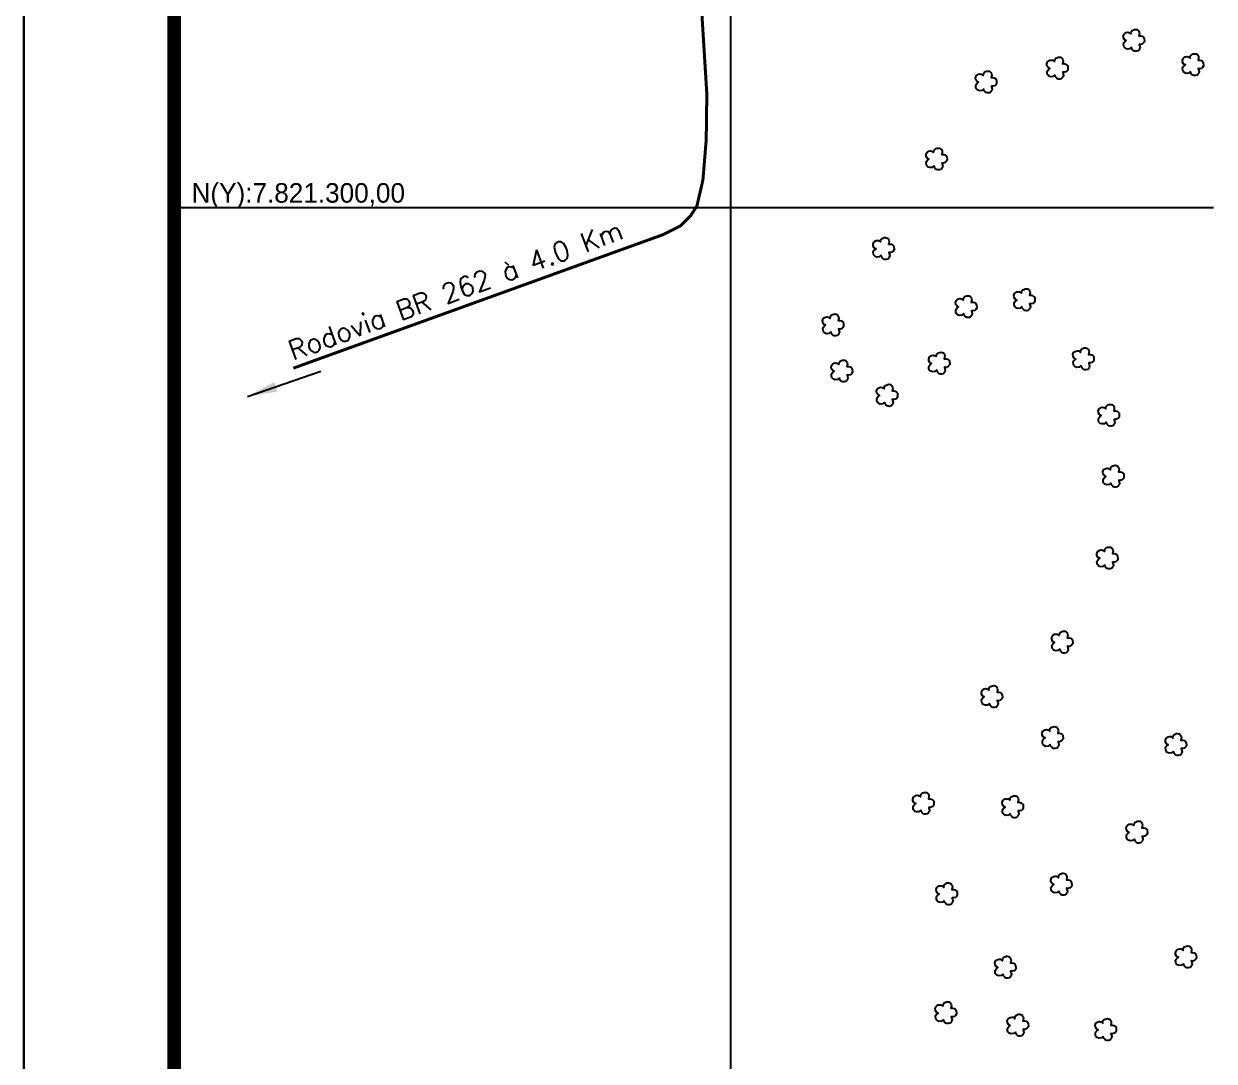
# Model space of a CAD drawing. Extents: x 736895 to 740045, y 7819423 to 7823878.
# Drawn here: x 736895 to 738083, y 7820448 to 7821483 of the extents above; entities that cross this region are included whole.
import ezdxf
from ezdxf.enums import TextEntityAlignment as Align

# ---------------------------------------------------------------- set-up
doc = ezdxf.new("R2010")
doc.units = 0
doc.linetypes.add('CONTINUO', pattern=[0])
doc.linetypes.add('LIN0', pattern=[0])
for name, color, linetype in [('_SIMBOLO ARVORE', 118, 'Continuous'), ('ESTRADA', 1, 'Continuous'), ('MALHA', 8, 'Continuous'), ('MARGEM', 5, 'Continuous')]:
    doc.layers.add(name, color=color, linetype=linetype)
doc.layers.add('TEXTO_DIVERSOS', color=7, linetype='Continuous', lineweight=5)
doc.styles.add('Simplex', font='simplex.shx')
doc.dimstyles.new('ISO-25', dxfattribs={"dimtxt": 2.5, "dimasz": 2.5, "dimexe": 1.25, "dimexo": 0.625, "dimtad": 1, "dimtxsty": 'Standard', "dimcen": 2.5, "dimadec": 0, "dimazin": 0, "dimtfac": 1, "dimtmove": 0, "dimatfit": 3, "dimfxl": 1, "dimarcsym": 0})

msp = doc.modelspace()

# ---------------------------------------------------------------- linework, layer by layer
at = {"layer": '_SIMBOLO ARVORE', "linetype": 'CONTINUO'}
for points in [[(738000.3, 7821460.1, 0), (737998.4, 7821458.5, 0), (737996, 7821458.3, 0), (737994.3, 7821458.9, 0), (737993.1, 7821460.1, 0), (737992.6, 7821461.5, 0), (737992.4, 7821463.5, 0), (737993.1, 7821464.8, 0), (737993.8, 7821465.7, 0), (737995.2, 7821466.7, 0), (737994.3, 7821467, 0), (737993.4, 7821467.7, 0), (737992.4, 7821469.3, 0), (737992.2, 7821471.2, 0), (737992.9, 7821473.2, 0), (737993.7, 7821473.9, 0), (737995.1, 7821474.8, 0), (737996.6, 7821475, 0), (737997.8, 7821474.8, 0), (737998.7, 7821474.4, 0), (737999.8, 7821473.5, 0), (738000.1, 7821475.2, 0), (738000.3, 7821475.9, 0), (738001.1, 7821476.9, 0), (738002.3, 7821477.3, 0), (738003.4, 7821477.8, 0), (738004.6, 7821477.9, 0), (738005.8, 7821477.7, 0), (738006.8, 7821477.2, 0), (738007.5, 7821476.5, 0), (738008.1, 7821475.2, 0), (738008.4, 7821473.9, 0), (738007.8, 7821471.4, 0), (738009.5, 7821471.4, 0), (738010.9, 7821471.1, 0), (738012.3, 7821470, 0), (738013, 7821469.2, 0), (738013.2, 7821465.8, 0), (738012.4, 7821464.3, 0), (738011.3, 7821463.3, 0), (738009.6, 7821462.8, 0), (738008, 7821462.9, 0), (738008.9, 7821459.8, 0), (738008.5, 7821458.4, 0), (738007.6, 7821457.2, 0), (738006.6, 7821456.4, 0), (738005.1, 7821456, 0), (738003.7, 7821456.1, 0), (738002.7, 7821456.4, 0), (738001.4, 7821457.6, 0), (738000.6, 7821458.7, 0), (738000.4, 7821460.3, 0)], [(737923.9, 7821432.4, 0), (737922.1, 7821430.8, 0), (737919.6, 7821430.5, 0), (737917.9, 7821431.2, 0), (737916.7, 7821432.4, 0), (737916.2, 7821433.7, 0), (737916.1, 7821435.8, 0), (737916.7, 7821437, 0), (737917.4, 7821438, 0), (737918.8, 7821438.9, 0), (737917.9, 7821439.2, 0), (737917.1, 7821439.9, 0), (737916, 7821441.5, 0), (737915.9, 7821443.5, 0), (737916.6, 7821445.5, 0), (737917.4, 7821446.2, 0), (737918.8, 7821447, 0), (737920.3, 7821447.2, 0), (737921.4, 7821447.1, 0), (737922.4, 7821446.6, 0), (737923.4, 7821445.7, 0), (737923.7, 7821447.5, 0), (737924, 7821448.2, 0), (737924.8, 7821449.1, 0), (737925.9, 7821449.6, 0), (737927, 7821450.1, 0), (737928.3, 7821450.2, 0), (737929.5, 7821450, 0), (737930.4, 7821449.5, 0), (737931.1, 7821448.7, 0), (737931.8, 7821447.5, 0), (737932, 7821446.1, 0), (737931.4, 7821443.6, 0), (737933.2, 7821443.7, 0), (737934.6, 7821443.3, 0), (737935.9, 7821442.3, 0), (737936.7, 7821441.4, 0), (737936.9, 7821438, 0), (737936, 7821436.5, 0), (737934.9, 7821435.5, 0), (737933.2, 7821435.1, 0), (737931.7, 7821435.2, 0), (737932.5, 7821432, 0), (737932.1, 7821430.7, 0), (737931.2, 7821429.4, 0), (737930.2, 7821428.6, 0), (737928.8, 7821428.3, 0), (737927.4, 7821428.3, 0), (737926.3, 7821428.6, 0), (737925.1, 7821429.8, 0), (737924.3, 7821430.9, 0), (737924, 7821432.5, 0)], [(738059.3, 7821435.9, 0), (738057.4, 7821434.3, 0), (738055, 7821434, 0), (738053.3, 7821434.7, 0), (738052.1, 7821435.8, 0), (738051.6, 7821437.2, 0), (738051.4, 7821439.2, 0), (738052.1, 7821440.5, 0), (738052.8, 7821441.5, 0), (738054.2, 7821442.4, 0), (738053.3, 7821442.7, 0), (738052.4, 7821443.4, 0), (738051.4, 7821445, 0), (738051.2, 7821446.9, 0), (738052, 7821448.9, 0), (738052.7, 7821449.6, 0), (738054.1, 7821450.5, 0), (738055.6, 7821450.7, 0), (738056.8, 7821450.5, 0), (738057.7, 7821450.1, 0), (738058.8, 7821449.2, 0), (738059.1, 7821450.9, 0), (738059.3, 7821451.6, 0), (738060.1, 7821452.6, 0), (738061.3, 7821453, 0), (738062.4, 7821453.5, 0), (738063.6, 7821453.6, 0), (738064.8, 7821453.5, 0), (738065.8, 7821453, 0), (738066.5, 7821452.2, 0), (738067.1, 7821450.9, 0), (738067.4, 7821449.6, 0), (738066.8, 7821447.1, 0), (738068.5, 7821447.1, 0), (738069.9, 7821446.8, 0), (738071.3, 7821445.7, 0), (738072, 7821444.9, 0), (738072.2, 7821441.5, 0), (738071.4, 7821440, 0), (738070.3, 7821439, 0), (738068.6, 7821438.5, 0), (738067, 7821438.7, 0), (738067.9, 7821435.5, 0), (738067.5, 7821434.2, 0), (738066.6, 7821432.9, 0), (738065.6, 7821432.1, 0), (738064.1, 7821431.7, 0), (738062.7, 7821431.8, 0), (738061.7, 7821432.1, 0), (738060.4, 7821433.3, 0), (738059.6, 7821434.4, 0), (738059.4, 7821436, 0)], [(737852.8, 7821418.5, 0), (737850.9, 7821416.9, 0), (737848.5, 7821416.6, 0), (737846.8, 7821417.3, 0), (737845.6, 7821418.5, 0), (737845.1, 7821419.9, 0), (737844.9, 7821421.9, 0), (737845.6, 7821423.2, 0), (737846.3, 7821424.1, 0), (737847.7, 7821425.1, 0), (737846.8, 7821425.3, 0), (737845.9, 7821426.1, 0), (737844.9, 7821427.7, 0), (737844.7, 7821429.6, 0), (737845.4, 7821431.6, 0), (737846.2, 7821432.3, 0), (737847.6, 7821433.2, 0), (737849.1, 7821433.4, 0), (737850.3, 7821433.2, 0), (737851.2, 7821432.8, 0), (737852.3, 7821431.8, 0), (737852.6, 7821433.6, 0), (737852.8, 7821434.3, 0), (737853.6, 7821435.3, 0), (737854.7, 7821435.7, 0), (737855.9, 7821436.2, 0), (737857.1, 7821436.3, 0), (737858.3, 7821436.1, 0), (737859.3, 7821435.6, 0), (737860, 7821434.8, 0), (737860.6, 7821433.6, 0), (737860.9, 7821432.2, 0), (737860.3, 7821429.8, 0), (737862, 7821429.8, 0), (737863.4, 7821429.5, 0), (737864.8, 7821428.4, 0), (737865.5, 7821427.5, 0), (737865.7, 7821424.2, 0), (737864.9, 7821422.7, 0), (737863.8, 7821421.6, 0), (737862.1, 7821421.2, 0), (737860.5, 7821421.3, 0), (737861.3, 7821418.2, 0), (737861, 7821416.8, 0), (737860.1, 7821415.5, 0), (737859.1, 7821414.7, 0), (737857.6, 7821414.4, 0), (737856.2, 7821414.5, 0), (737855.2, 7821414.8, 0), (737853.9, 7821416, 0), (737853.1, 7821417, 0), (737852.9, 7821418.7, 0)], [(737803.4, 7821341.7, 0), (737801.5, 7821340.2, 0), (737799.1, 7821339.9, 0), (737797.3, 7821340.5, 0), (737796.1, 7821341.7, 0), (737795.6, 7821343.1, 0), (737795.5, 7821345.1, 0), (737796.1, 7821346.4, 0), (737796.8, 7821347.3, 0), (737798.2, 7821348.3, 0), (737797.3, 7821348.6, 0), (737796.5, 7821349.3, 0), (737795.5, 7821350.9, 0), (737795.3, 7821352.8, 0), (737796, 7821354.8, 0), (737796.8, 7821355.5, 0), (737798.2, 7821356.4, 0), (737799.7, 7821356.6, 0), (737800.9, 7821356.4, 0), (737801.8, 7821356, 0), (737802.8, 7821355.1, 0), (737803.1, 7821356.8, 0), (737803.4, 7821357.5, 0), (737804.2, 7821358.5, 0), (737805.3, 7821358.9, 0), (737806.4, 7821359.4, 0), (737807.7, 7821359.5, 0), (737808.9, 7821359.4, 0), (737809.8, 7821358.8, 0), (737810.6, 7821358.1, 0), (737811.2, 7821356.8, 0), (737811.4, 7821355.5, 0), (737810.9, 7821353, 0), (737812.6, 7821353, 0), (737814, 7821352.7, 0), (737815.3, 7821351.6, 0), (737816.1, 7821350.8, 0), (737816.3, 7821347.4, 0), (737815.5, 7821345.9, 0), (737814.4, 7821344.9, 0), (737812.6, 7821344.4, 0), (737811.1, 7821344.5, 0), (737811.9, 7821341.4, 0), (737811.5, 7821340, 0), (737810.6, 7821338.8, 0), (737809.6, 7821338, 0), (737808.2, 7821337.6, 0), (737806.8, 7821337.7, 0), (737805.7, 7821338, 0), (737804.5, 7821339.2, 0), (737803.7, 7821340.3, 0), (737803.4, 7821341.9, 0)], [(737750.4, 7821252.4, 0), (737748.5, 7821250.8, 0), (737746.1, 7821250.6, 0), (737744.4, 7821251.2, 0), (737743.2, 7821252.4, 0), (737742.7, 7821253.8, 0), (737742.6, 7821255.8, 0), (737743.2, 7821257.1, 0), (737743.9, 7821258, 0), (737745.3, 7821259, 0), (737744.4, 7821259.2, 0), (737743.5, 7821260, 0), (737742.5, 7821261.6, 0), (737742.3, 7821263.5, 0), (737743.1, 7821265.5, 0), (737743.9, 7821266.2, 0), (737745.3, 7821267.1, 0), (737746.7, 7821267.3, 0), (737747.9, 7821267.1, 0), (737748.9, 7821266.7, 0), (737749.9, 7821265.8, 0), (737750.2, 7821267.5, 0), (737750.5, 7821268.2, 0), (737751.2, 7821269.2, 0), (737752.4, 7821269.6, 0), (737753.5, 7821270.1, 0), (737754.8, 7821270.2, 0), (737755.9, 7821270, 0), (737756.9, 7821269.5, 0), (737757.6, 7821268.8, 0), (737758.2, 7821267.5, 0), (737758.5, 7821266.1, 0), (737757.9, 7821263.7, 0), (737759.6, 7821263.7, 0), (737761.1, 7821263.4, 0), (737762.4, 7821262.3, 0), (737763.2, 7821261.5, 0), (737763.4, 7821258.1, 0), (737762.5, 7821256.6, 0), (737761.4, 7821255.6, 0), (737759.7, 7821255.1, 0), (737758.2, 7821255.2, 0), (737759, 7821252.1, 0), (737758.6, 7821250.7, 0), (737757.7, 7821249.4, 0), (737756.7, 7821248.6, 0), (737755.3, 7821248.3, 0), (737753.8, 7821248.4, 0), (737752.8, 7821248.7, 0), (737751.6, 7821249.9, 0), (737750.7, 7821250.9, 0), (737750.5, 7821252.6, 0)], [(737891, 7821201.3, 0), (737889.1, 7821199.7, 0), (737886.7, 7821199.4, 0), (737885, 7821200.1, 0), (737883.8, 7821201.3, 0), (737883.3, 7821202.6, 0), (737883.1, 7821204.6, 0), (737883.8, 7821205.9, 0), (737884.5, 7821206.9, 0), (737885.9, 7821207.8, 0), (737885, 7821208.1, 0), (737884.1, 7821208.8, 0), (737883.1, 7821210.4, 0), (737882.9, 7821212.3, 0), (737883.6, 7821214.3, 0), (737884.4, 7821215, 0), (737885.8, 7821215.9, 0), (737887.3, 7821216.1, 0), (737888.5, 7821215.9, 0), (737889.4, 7821215.5, 0), (737890.5, 7821214.6, 0), (737890.8, 7821216.3, 0), (737891, 7821217, 0), (737891.8, 7821218, 0), (737892.9, 7821218.4, 0), (737894.1, 7821218.9, 0), (737895.3, 7821219, 0), (737896.5, 7821218.9, 0), (737897.5, 7821218.4, 0), (737898.2, 7821217.6, 0), (737898.8, 7821216.4, 0), (737899.1, 7821215, 0), (737898.5, 7821212.5, 0), (737900.2, 7821212.5, 0), (737901.6, 7821212.2, 0), (737903, 7821211.1, 0), (737903.7, 7821210.3, 0), (737903.9, 7821206.9, 0), (737903.1, 7821205.4, 0), (737902, 7821204.4, 0), (737900.3, 7821203.9, 0), (737898.7, 7821204.1, 0), (737899.5, 7821200.9, 0), (737899.2, 7821199.6, 0), (737898.3, 7821198.3, 0), (737897.3, 7821197.5, 0), (737895.8, 7821197.1, 0), (737894.4, 7821197.2, 0), (737893.4, 7821197.5, 0), (737892.1, 7821198.7, 0), (737891.3, 7821199.8, 0), (737891.1, 7821201.4, 0)], [(737832.9, 7821194.3, 0), (737831, 7821192.7, 0), (737828.6, 7821192.5, 0), (737826.8, 7821193.1, 0), (737825.6, 7821194.3, 0), (737825.1, 7821195.7, 0), (737825, 7821197.7, 0), (737825.7, 7821199, 0), (737826.3, 7821199.9, 0), (737827.7, 7821200.9, 0), (737826.8, 7821201.1, 0), (737826, 7821201.9, 0), (737825, 7821203.5, 0), (737824.8, 7821205.4, 0), (737825.5, 7821207.4, 0), (737826.3, 7821208.1, 0), (737827.7, 7821209, 0), (737829.2, 7821209.2, 0), (737830.4, 7821209, 0), (737831.3, 7821208.6, 0), (737832.3, 7821207.7, 0), (737832.6, 7821209.4, 0), (737832.9, 7821210.1, 0), (737833.7, 7821211.1, 0), (737834.8, 7821211.5, 0), (737835.9, 7821212, 0), (737837.2, 7821212.1, 0), (737838.4, 7821211.9, 0), (737839.3, 7821211.4, 0), (737840.1, 7821210.7, 0), (737840.7, 7821209.4, 0), (737840.9, 7821208, 0), (737840.4, 7821205.6, 0), (737842.1, 7821205.6, 0), (737843.5, 7821205.3, 0), (737844.8, 7821204.2, 0), (737845.6, 7821203.4, 0), (737845.8, 7821200, 0), (737845, 7821198.5, 0), (737843.9, 7821197.5, 0), (737842.1, 7821197, 0), (737840.6, 7821197.1, 0), (737841.4, 7821194, 0), (737841, 7821192.6, 0), (737840.1, 7821191.3, 0), (737839.1, 7821190.5, 0), (737837.7, 7821190.2, 0), (737836.3, 7821190.3, 0), (737835.2, 7821190.6, 0), (737834, 7821191.8, 0), (737833.2, 7821192.8, 0), (737832.9, 7821194.5, 0)], [(737700.1, 7821176.1, 0), (737698.2, 7821174.5, 0), (737695.8, 7821174.2, 0), (737694.1, 7821174.9, 0), (737692.9, 7821176.1, 0), (737692.4, 7821177.5, 0), (737692.2, 7821179.5, 0), (737692.9, 7821180.8, 0), (737693.6, 7821181.7, 0), (737695, 7821182.7, 0), (737694.1, 7821182.9, 0), (737693.2, 7821183.7, 0), (737692.2, 7821185.3, 0), (737692, 7821187.2, 0), (737692.7, 7821189.2, 0), (737693.5, 7821189.9, 0), (737694.9, 7821190.8, 0), (737696.4, 7821191, 0), (737697.6, 7821190.8, 0), (737698.5, 7821190.4, 0), (737699.6, 7821189.4, 0), (737699.9, 7821191.2, 0), (737700.1, 7821191.9, 0), (737700.9, 7821192.9, 0), (737702.1, 7821193.3, 0), (737703.2, 7821193.8, 0), (737704.4, 7821193.9, 0), (737705.6, 7821193.7, 0), (737706.6, 7821193.2, 0), (737707.3, 7821192.4, 0), (737707.9, 7821191.2, 0), (737708.2, 7821189.8, 0), (737707.6, 7821187.4, 0), (737709.3, 7821187.4, 0), (737710.7, 7821187.1, 0), (737712.1, 7821186, 0), (737712.8, 7821185.1, 0), (737713, 7821181.8, 0), (737712.2, 7821180.3, 0), (737711.1, 7821179.2, 0), (737709.4, 7821178.8, 0), (737707.8, 7821178.9, 0), (737708.7, 7821175.8, 0), (737708.3, 7821174.4, 0), (737707.4, 7821173.1, 0), (737706.4, 7821172.3, 0), (737704.9, 7821172, 0), (737703.5, 7821172.1, 0), (737702.5, 7821172.4, 0), (737701.2, 7821173.6, 0), (737700.4, 7821174.6, 0), (737700.2, 7821176.3, 0)], [(737950, 7821142.3, 0), (737948.1, 7821140.7, 0), (737945.7, 7821140.4, 0), (737944, 7821141.1, 0), (737942.8, 7821142.3, 0), (737942.3, 7821143.7, 0), (737942.1, 7821145.7, 0), (737942.8, 7821147, 0), (737943.5, 7821147.9, 0), (737944.9, 7821148.8, 0), (737944, 7821149.1, 0), (737943.1, 7821149.8, 0), (737942.1, 7821151.4, 0), (737941.9, 7821153.4, 0), (737942.6, 7821155.4, 0), (737943.4, 7821156.1, 0), (737944.8, 7821156.9, 0), (737946.3, 7821157.1, 0), (737947.5, 7821157, 0), (737948.4, 7821156.5, 0), (737949.5, 7821155.6, 0), (737949.8, 7821157.4, 0), (737950, 7821158.1, 0), (737950.8, 7821159, 0), (737952, 7821159.5, 0), (737953.1, 7821160, 0), (737954.3, 7821160.1, 0), (737955.5, 7821159.9, 0), (737956.5, 7821159.4, 0), (737957.2, 7821158.6, 0), (737957.8, 7821157.4, 0), (737958.1, 7821156, 0), (737957.5, 7821153.6, 0), (737959.2, 7821153.6, 0), (737960.6, 7821153.2, 0), (737962, 7821152.2, 0), (737962.7, 7821151.3, 0), (737962.9, 7821147.9, 0), (737962.1, 7821146.4, 0), (737961, 7821145.4, 0), (737959.3, 7821145, 0), (737957.7, 7821145.1, 0), (737958.6, 7821141.9, 0), (737958.2, 7821140.6, 0), (737957.3, 7821139.3, 0), (737956.3, 7821138.5, 0), (737954.8, 7821138.2, 0), (737953.4, 7821138.2, 0), (737952.4, 7821138.5, 0), (737951.1, 7821139.7, 0), (737950.3, 7821140.8, 0), (737950.1, 7821142.5, 0)], [(737708.8, 7821130.1, 0), (737706.9, 7821128.6, 0), (737704.5, 7821128.3, 0), (737702.8, 7821128.9, 0), (737701.6, 7821130.1, 0), (737701, 7821131.5, 0), (737700.9, 7821133.5, 0), (737701.6, 7821134.8, 0), (737702.3, 7821135.8, 0), (737703.6, 7821136.7, 0), (737702.8, 7821137, 0), (737701.9, 7821137.7, 0), (737700.9, 7821139.3, 0), (737700.7, 7821141.2, 0), (737701.4, 7821143.2, 0), (737702.2, 7821143.9, 0), (737703.6, 7821144.8, 0), (737705.1, 7821145, 0), (737706.3, 7821144.8, 0), (737707.2, 7821144.4, 0), (737708.3, 7821143.5, 0), (737708.6, 7821145.2, 0), (737708.8, 7821145.9, 0), (737709.6, 7821146.9, 0), (737710.7, 7821147.3, 0), (737711.8, 7821147.8, 0), (737713.1, 7821147.9, 0), (737714.3, 7821147.8, 0), (737715.3, 7821147.3, 0), (737716, 7821146.5, 0), (737716.6, 7821145.2, 0), (737716.8, 7821143.9, 0), (737716.3, 7821141.4, 0), (737718, 7821141.4, 0), (737719.4, 7821141.1, 0), (737720.8, 7821140, 0), (737721.5, 7821139.2, 0), (737721.7, 7821135.8, 0), (737720.9, 7821134.3, 0), (737719.8, 7821133.3, 0), (737718, 7821132.8, 0), (737716.5, 7821133, 0), (737717.3, 7821129.8, 0), (737717, 7821128.5, 0), (737716, 7821127.2, 0), (737715, 7821126.4, 0), (737713.6, 7821126, 0), (737712.2, 7821126.1, 0), (737711.1, 7821126.4, 0), (737709.9, 7821127.6, 0), (737709.1, 7821128.7, 0), (737708.8, 7821130.3, 0)], [(737806, 7821138, 0), (737804.1, 7821136.4, 0), (737801.7, 7821136.1, 0), (737800, 7821136.8, 0), (737798.7, 7821137.9, 0), (737798.2, 7821139.3, 0), (737798.1, 7821141.3, 0), (737798.8, 7821142.6, 0), (737799.4, 7821143.6, 0), (737800.8, 7821144.5, 0), (737799.9, 7821144.8, 0), (737799.1, 7821145.5, 0), (737798.1, 7821147.1, 0), (737797.9, 7821149, 0), (737798.6, 7821151, 0), (737799.4, 7821151.7, 0), (737800.8, 7821152.6, 0), (737802.3, 7821152.8, 0), (737803.5, 7821152.6, 0), (737804.4, 7821152.2, 0), (737805.4, 7821151.3, 0), (737805.7, 7821153, 0), (737806, 7821153.7, 0), (737806.8, 7821154.7, 0), (737807.9, 7821155.1, 0), (737809, 7821155.6, 0), (737810.3, 7821155.7, 0), (737811.5, 7821155.6, 0), (737812.4, 7821155.1, 0), (737813.2, 7821154.3, 0), (737813.8, 7821153, 0), (737814, 7821151.7, 0), (737813.5, 7821149.2, 0), (737815.2, 7821149.2, 0), (737816.6, 7821148.9, 0), (737817.9, 7821147.8, 0), (737818.7, 7821147, 0), (737818.9, 7821143.6, 0), (737818.1, 7821142.1, 0), (737817, 7821141.1, 0), (737815.2, 7821140.6, 0), (737813.7, 7821140.8, 0), (737814.5, 7821137.6, 0), (737814.1, 7821136.3, 0), (737813.2, 7821135, 0), (737812.2, 7821134.2, 0), (737810.8, 7821133.8, 0), (737809.4, 7821133.9, 0), (737808.3, 7821134.2, 0), (737807.1, 7821135.4, 0), (737806.3, 7821136.5, 0), (737806, 7821138.1, 0)], [(737753.9, 7821105.9, 0), (737752, 7821104.3, 0), (737749.6, 7821104, 0), (737747.9, 7821104.7, 0), (737746.7, 7821105.9, 0), (737746.2, 7821107.2, 0), (737746, 7821109.3, 0), (737746.7, 7821110.5, 0), (737747.4, 7821111.5, 0), (737748.8, 7821112.4, 0), (737747.9, 7821112.7, 0), (737747, 7821113.4, 0), (737746, 7821115, 0), (737745.8, 7821116.9, 0), (737746.5, 7821118.9, 0), (737747.3, 7821119.7, 0), (737748.7, 7821120.5, 0), (737750.2, 7821120.7, 0), (737751.4, 7821120.5, 0), (737752.3, 7821120.1, 0), (737753.4, 7821119.2, 0), (737753.7, 7821121, 0), (737753.9, 7821121.7, 0), (737754.7, 7821122.6, 0), (737755.9, 7821123, 0), (737757, 7821123.5, 0), (737758.2, 7821123.7, 0), (737759.4, 7821123.5, 0), (737760.4, 7821123, 0), (737761.1, 7821122.2, 0), (737761.7, 7821121, 0), (737762, 7821119.6, 0), (737761.4, 7821117.1, 0), (737763.1, 7821117.2, 0), (737764.5, 7821116.8, 0), (737765.9, 7821115.8, 0), (737766.6, 7821114.9, 0), (737766.8, 7821111.5, 0), (737766, 7821110, 0), (737764.9, 7821109, 0), (737763.2, 7821108.5, 0), (737761.6, 7821108.7, 0), (737762.5, 7821105.5, 0), (737762.1, 7821104.2, 0), (737761.2, 7821102.9, 0), (737760.2, 7821102.1, 0), (737758.7, 7821101.7, 0), (737757.3, 7821101.8, 0), (737756.3, 7821102.1, 0), (737755, 7821103.3, 0), (737754.2, 7821104.4, 0), (737754, 7821106, 0)], [(737975.2, 7821085.9, 0), (737973.3, 7821084.3, 0), (737970.9, 7821084.1, 0), (737969.2, 7821084.7, 0), (737967.9, 7821085.9, 0), (737967.4, 7821087.3, 0), (737967.3, 7821089.3, 0), (737968, 7821090.6, 0), (737968.6, 7821091.5, 0), (737970, 7821092.5, 0), (737969.1, 7821092.8, 0), (737968.3, 7821093.5, 0), (737967.3, 7821095.1, 0), (737967.1, 7821097, 0), (737967.8, 7821099, 0), (737968.6, 7821099.7, 0), (737970, 7821100.6, 0), (737971.5, 7821100.8, 0), (737972.7, 7821100.6, 0), (737973.6, 7821100.2, 0), (737974.6, 7821099.3, 0), (737974.9, 7821101, 0), (737975.2, 7821101.7, 0), (737976, 7821102.7, 0), (737977.1, 7821103.1, 0), (737978.2, 7821103.6, 0), (737979.5, 7821103.7, 0), (737980.7, 7821103.5, 0), (737981.6, 7821103, 0), (737982.4, 7821102.3, 0), (737983, 7821101, 0), (737983.2, 7821099.6, 0), (737982.7, 7821097.2, 0), (737984.4, 7821097.2, 0), (737985.8, 7821096.9, 0), (737987.1, 7821095.8, 0), (737987.9, 7821095, 0), (737988.1, 7821091.6, 0), (737987.3, 7821090.1, 0), (737986.2, 7821089.1, 0), (737984.4, 7821088.6, 0), (737982.9, 7821088.7, 0), (737983.7, 7821085.6, 0), (737983.3, 7821084.2, 0), (737982.4, 7821082.9, 0), (737981.4, 7821082.1, 0), (737980, 7821081.8, 0), (737978.6, 7821081.9, 0), (737977.5, 7821082.2, 0), (737976.3, 7821083.4, 0), (737975.5, 7821084.5, 0), (737975.2, 7821086.1, 0)], [(737979.9, 7821025.1, 0), (737978, 7821023.6, 0), (737975.6, 7821023.3, 0), (737973.9, 7821023.9, 0), (737972.6, 7821025.1, 0), (737972.1, 7821026.5, 0), (737972, 7821028.5, 0), (737972.7, 7821029.8, 0), (737973.3, 7821030.8, 0), (737974.7, 7821031.7, 0), (737973.8, 7821032, 0), (737973, 7821032.7, 0), (737972, 7821034.3, 0), (737971.8, 7821036.2, 0), (737972.5, 7821038.2, 0), (737973.3, 7821038.9, 0), (737974.7, 7821039.8, 0), (737976.2, 7821040, 0), (737977.4, 7821039.8, 0), (737978.3, 7821039.4, 0), (737979.3, 7821038.5, 0), (737979.6, 7821040.2, 0), (737979.9, 7821040.9, 0), (737980.7, 7821041.9, 0), (737981.8, 7821042.3, 0), (737982.9, 7821042.8, 0), (737984.2, 7821042.9, 0), (737985.4, 7821042.8, 0), (737986.3, 7821042.3, 0), (737987.1, 7821041.5, 0), (737987.7, 7821040.2, 0), (737987.9, 7821038.9, 0), (737987.4, 7821036.4, 0), (737989.1, 7821036.4, 0), (737990.5, 7821036.1, 0), (737991.8, 7821035, 0), (737992.6, 7821034.2, 0), (737992.8, 7821030.8, 0), (737992, 7821029.3, 0), (737990.9, 7821028.3, 0), (737989.1, 7821027.8, 0), (737987.6, 7821028, 0), (737988.4, 7821024.8, 0), (737988, 7821023.5, 0), (737987.1, 7821022.2, 0), (737986.1, 7821021.4, 0), (737984.7, 7821021, 0), (737983.3, 7821021.1, 0), (737982.2, 7821021.4, 0), (737981, 7821022.6, 0), (737980.2, 7821023.7, 0), (737979.9, 7821025.3, 0)], [(737973.8, 7820943.5, 0), (737971.9, 7820942, 0), (737969.5, 7820941.7, 0), (737967.8, 7820942.3, 0), (737966.6, 7820943.5, 0), (737966.1, 7820944.9, 0), (737965.9, 7820946.9, 0), (737966.6, 7820948.2, 0), (737967.3, 7820949.2, 0), (737968.7, 7820950.1, 0), (737967.8, 7820950.4, 0), (737966.9, 7820951.1, 0), (737965.9, 7820952.7, 0), (737965.7, 7820954.6, 0), (737966.4, 7820956.6, 0), (737967.2, 7820957.3, 0), (737968.6, 7820958.2, 0), (737970.1, 7820958.4, 0), (737971.3, 7820958.2, 0), (737972.2, 7820957.8, 0), (737973.3, 7820956.9, 0), (737973.6, 7820958.6, 0), (737973.8, 7820959.3, 0), (737974.6, 7820960.3, 0), (737975.8, 7820960.7, 0), (737976.9, 7820961.2, 0), (737978.1, 7820961.3, 0), (737979.3, 7820961.2, 0), (737980.3, 7820960.7, 0), (737981, 7820959.9, 0), (737981.6, 7820958.6, 0), (737981.9, 7820957.3, 0), (737981.3, 7820954.8, 0), (737983, 7820954.8, 0), (737984.4, 7820954.5, 0), (737985.8, 7820953.4, 0), (737986.5, 7820952.6, 0), (737986.7, 7820949.2, 0), (737985.9, 7820947.7, 0), (737984.8, 7820946.7, 0), (737983.1, 7820946.2, 0), (737981.5, 7820946.3, 0), (737982.4, 7820943.2, 0), (737982, 7820941.8, 0), (737981.1, 7820940.6, 0), (737980.1, 7820939.8, 0), (737978.6, 7820939.4, 0), (737977.2, 7820939.5, 0), (737976.2, 7820939.8, 0), (737974.9, 7820941, 0), (737974.1, 7820942.1, 0), (737973.9, 7820943.7, 0)], [(737928.8, 7820859.6, 0), (737926.9, 7820858, 0), (737924.5, 7820857.7, 0), (737922.7, 7820858.4, 0), (737921.5, 7820859.6, 0), (737921, 7820860.9, 0), (737920.9, 7820862.9, 0), (737921.5, 7820864.2, 0), (737922.2, 7820865.2, 0), (737923.6, 7820866.1, 0), (737922.7, 7820866.4, 0), (737921.9, 7820867.1, 0), (737920.8, 7820868.7, 0), (737920.7, 7820870.6, 0), (737921.4, 7820872.6, 0), (737922.2, 7820873.3, 0), (737923.6, 7820874.2, 0), (737925.1, 7820874.4, 0), (737926.3, 7820874.2, 0), (737927.2, 7820873.8, 0), (737928.2, 7820872.9, 0), (737928.5, 7820874.6, 0), (737928.8, 7820875.3, 0), (737929.6, 7820876.3, 0), (737930.7, 7820876.7, 0), (737931.8, 7820877.2, 0), (737933.1, 7820877.3, 0), (737934.3, 7820877.2, 0), (737935.2, 7820876.7, 0), (737935.9, 7820875.9, 0), (737936.6, 7820874.7, 0), (737936.8, 7820873.3, 0), (737936.2, 7820870.8, 0), (737938, 7820870.8, 0), (737939.4, 7820870.5, 0), (737940.7, 7820869.4, 0), (737941.5, 7820868.6, 0), (737941.7, 7820865.2, 0), (737940.8, 7820863.7, 0), (737939.7, 7820862.7, 0), (737938, 7820862.2, 0), (737936.5, 7820862.4, 0), (737937.3, 7820859.2, 0), (737936.9, 7820857.9, 0), (737936, 7820856.6, 0), (737935, 7820855.8, 0), (737933.6, 7820855.4, 0), (737932.2, 7820855.5, 0), (737931.1, 7820855.8, 0), (737929.9, 7820857, 0), (737929.1, 7820858.1, 0), (737928.8, 7820859.7, 0)], [(737858.6, 7820805.2, 0), (737856.7, 7820803.6, 0), (737854.3, 7820803.4, 0), (737852.6, 7820804, 0), (737851.3, 7820805.2, 0), (737850.8, 7820806.6, 0), (737850.7, 7820808.6, 0), (737851.4, 7820809.9, 0), (737852.1, 7820810.8, 0), (737853.4, 7820811.8, 0), (737852.6, 7820812.1, 0), (737851.7, 7820812.8, 0), (737850.7, 7820814.4, 0), (737850.5, 7820816.3, 0), (737851.2, 7820818.3, 0), (737852, 7820819, 0), (737853.4, 7820819.9, 0), (737854.9, 7820820.1, 0), (737856.1, 7820819.9, 0), (737857, 7820819.5, 0), (737858, 7820818.6, 0), (737858.4, 7820820.3, 0), (737858.6, 7820821, 0), (737859.4, 7820822, 0), (737860.5, 7820822.4, 0), (737861.6, 7820822.9, 0), (737862.9, 7820823, 0), (737864.1, 7820822.8, 0), (737865, 7820822.3, 0), (737865.8, 7820821.6, 0), (737866.4, 7820820.3, 0), (737866.6, 7820818.9, 0), (737866.1, 7820816.5, 0), (737867.8, 7820816.5, 0), (737869.2, 7820816.2, 0), (737870.6, 7820815.1, 0), (737871.3, 7820814.3, 0), (737871.5, 7820810.9, 0), (737870.7, 7820809.4, 0), (737869.6, 7820808.4, 0), (737867.8, 7820807.9, 0), (737866.3, 7820808, 0), (737867.1, 7820804.9, 0), (737866.8, 7820803.5, 0), (737865.8, 7820802.2, 0), (737864.8, 7820801.4, 0), (737863.4, 7820801.1, 0), (737862, 7820801.2, 0), (737860.9, 7820801.5, 0), (737859.7, 7820802.7, 0), (737858.9, 7820803.8, 0), (737858.6, 7820805.4, 0)], [(737919.2, 7820764.3, 0), (737917.3, 7820762.7, 0), (737914.9, 7820762.4, 0), (737913.2, 7820763.1, 0), (737912, 7820764.3, 0), (737911.5, 7820765.7, 0), (737911.4, 7820767.7, 0), (737912, 7820769, 0), (737912.7, 7820769.9, 0), (737914.1, 7820770.9, 0), (737913.2, 7820771.1, 0), (737912.3, 7820771.9, 0), (737911.3, 7820773.5, 0), (737911.1, 7820775.4, 0), (737911.9, 7820777.4, 0), (737912.6, 7820778.1, 0), (737914.1, 7820779, 0), (737915.5, 7820779.2, 0), (737916.7, 7820779, 0), (737917.7, 7820778.6, 0), (737918.7, 7820777.6, 0), (737919, 7820779.4, 0), (737919.3, 7820780.1, 0), (737920, 7820781.1, 0), (737921.2, 7820781.5, 0), (737922.3, 7820782, 0), (737923.5, 7820782.1, 0), (737924.7, 7820781.9, 0), (737925.7, 7820781.4, 0), (737926.4, 7820780.7, 0), (737927, 7820779.4, 0), (737927.3, 7820778, 0), (737926.7, 7820775.6, 0), (737928.4, 7820775.6, 0), (737929.9, 7820775.3, 0), (737931.2, 7820774.2, 0), (737931.9, 7820773.4, 0), (737932.1, 7820770, 0), (737931.3, 7820768.5, 0), (737930.2, 7820767.5, 0), (737928.5, 7820767, 0), (737927, 7820767.1, 0), (737927.8, 7820764, 0), (737927.4, 7820762.6, 0), (737926.5, 7820761.3, 0), (737925.5, 7820760.5, 0), (737924.1, 7820760.2, 0), (737922.6, 7820760.3, 0), (737921.6, 7820760.6, 0), (737920.4, 7820761.8, 0), (737919.5, 7820762.8, 0), (737919.3, 7820764.5, 0)], [(738042.2, 7820757.4, 0), (738040.4, 7820755.8, 0), (738037.9, 7820755.5, 0), (738036.2, 7820756.2, 0), (738035, 7820757.4, 0), (738034.5, 7820758.8, 0), (738034.4, 7820760.8, 0), (738035, 7820762.1, 0), (738035.7, 7820763, 0), (738037.1, 7820763.9, 0), (738036.2, 7820764.2, 0), (738035.4, 7820764.9, 0), (738034.3, 7820766.5, 0), (738034.2, 7820768.5, 0), (738034.9, 7820770.5, 0), (738035.7, 7820771.2, 0), (738037.1, 7820772, 0), (738038.6, 7820772.2, 0), (738039.7, 7820772.1, 0), (738040.7, 7820771.6, 0), (738041.7, 7820770.7, 0), (738042, 7820772.5, 0), (738042.3, 7820773.2, 0), (738043.1, 7820774.1, 0), (738044.2, 7820774.6, 0), (738045.3, 7820775.1, 0), (738046.6, 7820775.2, 0), (738047.8, 7820775, 0), (738048.7, 7820774.5, 0), (738049.4, 7820773.7, 0), (738050.1, 7820772.5, 0), (738050.3, 7820771.1, 0), (738049.7, 7820768.7, 0), (738051.5, 7820768.7, 0), (738052.9, 7820768.3, 0), (738054.2, 7820767.3, 0), (738055, 7820766.4, 0), (738055.2, 7820763, 0), (738054.3, 7820761.5, 0), (738053.2, 7820760.5, 0), (738051.5, 7820760.1, 0), (738050, 7820760.2, 0), (738050.8, 7820757, 0), (738050.4, 7820755.7, 0), (738049.5, 7820754.4, 0), (738048.5, 7820753.6, 0), (738047.1, 7820753.3, 0), (738045.7, 7820753.3, 0), (738044.6, 7820753.6, 0), (738043.4, 7820754.8, 0), (738042.6, 7820755.9, 0), (738042.3, 7820757.6, 0)], [(737790.1, 7820698.7, 0), (737788.2, 7820697.1, 0), (737785.8, 7820696.9, 0), (737784.1, 7820697.5, 0), (737782.9, 7820698.7, 0), (737782.4, 7820700.1, 0), (737782.3, 7820702.1, 0), (737782.9, 7820703.4, 0), (737783.6, 7820704.3, 0), (737785, 7820705.3, 0), (737784.1, 7820705.6, 0), (737783.2, 7820706.3, 0), (737782.2, 7820707.9, 0), (737782, 7820709.8, 0), (737782.8, 7820711.8, 0), (737783.6, 7820712.5, 0), (737785, 7820713.4, 0), (737786.4, 7820713.6, 0), (737787.6, 7820713.4, 0), (737788.6, 7820713, 0), (737789.6, 7820712.1, 0), (737789.9, 7820713.8, 0), (737790.2, 7820714.5, 0), (737790.9, 7820715.5, 0), (737792.1, 7820715.9, 0), (737793.2, 7820716.4, 0), (737794.5, 7820716.5, 0), (737795.6, 7820716.3, 0), (737796.6, 7820715.8, 0), (737797.3, 7820715.1, 0), (737797.9, 7820713.8, 0), (737798.2, 7820712.4, 0), (737797.6, 7820710, 0), (737799.3, 7820710, 0), (737800.8, 7820709.7, 0), (737802.1, 7820708.6, 0), (737802.9, 7820707.8, 0), (737803.1, 7820704.4, 0), (737802.2, 7820702.9, 0), (737801.1, 7820701.9, 0), (737799.4, 7820701.4, 0), (737797.9, 7820701.5, 0), (737798.7, 7820698.4, 0), (737798.3, 7820697, 0), (737797.4, 7820695.8, 0), (737796.4, 7820695, 0), (737795, 7820694.6, 0), (737793.6, 7820694.7, 0), (737792.5, 7820695, 0), (737791.3, 7820696.2, 0), (737790.4, 7820697.3, 0), (737790.2, 7820698.9, 0)], [(737879.4, 7820695.3, 0), (737877.5, 7820693.7, 0), (737875.1, 7820693.4, 0), (737873.4, 7820694.1, 0), (737872.1, 7820695.3, 0), (737871.6, 7820696.6, 0), (737871.5, 7820698.7, 0), (737872.2, 7820699.9, 0), (737872.8, 7820700.9, 0), (737874.2, 7820701.8, 0), (737873.4, 7820702.1, 0), (737872.5, 7820702.8, 0), (737871.5, 7820704.4, 0), (737871.3, 7820706.3, 0), (737872, 7820708.3, 0), (737872.8, 7820709.1, 0), (737874.2, 7820709.9, 0), (737875.7, 7820710.1, 0), (737876.9, 7820710, 0), (737877.8, 7820709.5, 0), (737878.8, 7820708.6, 0), (737879.1, 7820710.4, 0), (737879.4, 7820711.1, 0), (737880.2, 7820712, 0), (737881.3, 7820712.4, 0), (737882.4, 7820712.9, 0), (737883.7, 7820713.1, 0), (737884.9, 7820712.9, 0), (737885.8, 7820712.4, 0), (737886.6, 7820711.6, 0), (737887.2, 7820710.4, 0), (737887.4, 7820709, 0), (737886.9, 7820706.5, 0), (737888.6, 7820706.6, 0), (737890, 7820706.2, 0), (737891.3, 7820705.2, 0), (737892.1, 7820704.3, 0), (737892.3, 7820700.9, 0), (737891.5, 7820699.4, 0), (737890.4, 7820698.4, 0), (737888.6, 7820697.9, 0), (737887.1, 7820698.1, 0), (737887.9, 7820694.9, 0), (737887.5, 7820693.6, 0), (737886.6, 7820692.3, 0), (737885.6, 7820691.5, 0), (737884.2, 7820691.1, 0), (737882.8, 7820691.2, 0), (737881.7, 7820691.5, 0), (737880.5, 7820692.7, 0), (737879.7, 7820693.8, 0), (737879.4, 7820695.4, 0)], [(738003.3, 7820669.9, 0), (738001.4, 7820668.4, 0), (737999, 7820668.1, 0), (737997.2, 7820668.7, 0), (737996, 7820669.9, 0), (737995.5, 7820671.3, 0), (737995.4, 7820673.3, 0), (737996, 7820674.6, 0), (737996.7, 7820675.5, 0), (737998.1, 7820676.5, 0), (737997.2, 7820676.8, 0), (737996.4, 7820677.5, 0), (737995.3, 7820679.1, 0), (737995.2, 7820681, 0), (737995.9, 7820683, 0), (737996.7, 7820683.7, 0), (737998.1, 7820684.6, 0), (737999.6, 7820684.8, 0), (738000.8, 7820684.6, 0), (738001.7, 7820684.2, 0), (738002.7, 7820683.3, 0), (738003, 7820685, 0), (738003.3, 7820685.7, 0), (738004.1, 7820686.7, 0), (738005.2, 7820687.1, 0), (738006.3, 7820687.6, 0), (738007.6, 7820687.7, 0), (738008.8, 7820687.6, 0), (738009.7, 7820687, 0), (738010.4, 7820686.3, 0), (738011.1, 7820685, 0), (738011.3, 7820683.7, 0), (738010.8, 7820681.2, 0), (738012.5, 7820681.2, 0), (738013.9, 7820680.9, 0), (738015.2, 7820679.8, 0), (738016, 7820679, 0), (738016.2, 7820675.6, 0), (738015.4, 7820674.1, 0), (738014.3, 7820673.1, 0), (738012.5, 7820672.6, 0), (738011, 7820672.7, 0), (738011.8, 7820669.6, 0), (738011.4, 7820668.2, 0), (738010.5, 7820667, 0), (738009.5, 7820666.2, 0), (738008.1, 7820665.8, 0), (738006.7, 7820665.9, 0), (738005.6, 7820666.2, 0), (738004.4, 7820667.4, 0), (738003.6, 7820668.5, 0), (738003.3, 7820670.1, 0)], [(737927.9, 7820618, 0), (737926, 7820616.4, 0), (737923.6, 7820616.1, 0), (737921.9, 7820616.8, 0), (737920.7, 7820618, 0), (737920.2, 7820619.4, 0), (737920, 7820621.4, 0), (737920.7, 7820622.7, 0), (737921.4, 7820623.6, 0), (737922.8, 7820624.5, 0), (737921.9, 7820624.8, 0), (737921, 7820625.5, 0), (737920, 7820627.1, 0), (737919.8, 7820629.1, 0), (737920.5, 7820631.1, 0), (737921.3, 7820631.8, 0), (737922.7, 7820632.6, 0), (737924.2, 7820632.8, 0), (737925.4, 7820632.7, 0), (737926.3, 7820632.2, 0), (737927.4, 7820631.3, 0), (737927.7, 7820633.1, 0), (737927.9, 7820633.8, 0), (737928.7, 7820634.7, 0), (737929.8, 7820635.2, 0), (737931, 7820635.7, 0), (737932.2, 7820635.8, 0), (737933.4, 7820635.6, 0), (737934.4, 7820635.1, 0), (737935.1, 7820634.3, 0), (737935.7, 7820633.1, 0), (737935.9, 7820631.7, 0), (737935.4, 7820629.3, 0), (737937.1, 7820629.3, 0), (737938.5, 7820628.9, 0), (737939.9, 7820627.9, 0), (737940.6, 7820627, 0), (737940.8, 7820623.6, 0), (737940, 7820622.1, 0), (737938.9, 7820621.1, 0), (737937.1, 7820620.7, 0), (737935.6, 7820620.8, 0), (737936.4, 7820617.6, 0), (737936.1, 7820616.3, 0), (737935.2, 7820615, 0), (737934.1, 7820614.2, 0), (737932.7, 7820613.9, 0), (737931.3, 7820613.9, 0), (737930.2, 7820614.2, 0), (737929, 7820615.4, 0), (737928.2, 7820616.5, 0), (737927.9, 7820618.2, 0)], [(737813.5, 7820608.4, 0), (737811.6, 7820606.8, 0), (737809.2, 7820606.5, 0), (737807.5, 7820607.2, 0), (737806.2, 7820608.4, 0), (737805.7, 7820609.8, 0), (737805.6, 7820611.8, 0), (737806.3, 7820613.1, 0), (737807, 7820614, 0), (737808.3, 7820614.9, 0), (737807.5, 7820615.2, 0), (737806.6, 7820615.9, 0), (737805.6, 7820617.6, 0), (737805.4, 7820619.5, 0), (737806.1, 7820621.5, 0), (737806.9, 7820622.2, 0), (737808.3, 7820623.1, 0), (737809.8, 7820623.3, 0), (737811, 7820623.1, 0), (737811.9, 7820622.7, 0), (737812.9, 7820621.7, 0), (737813.2, 7820623.5, 0), (737813.5, 7820624.2, 0), (737814.3, 7820625.2, 0), (737815.4, 7820625.6, 0), (737816.5, 7820626.1, 0), (737817.8, 7820626.2, 0), (737819, 7820626, 0), (737819.9, 7820625.5, 0), (737820.7, 7820624.7, 0), (737821.3, 7820623.5, 0), (737821.5, 7820622.1, 0), (737821, 7820619.7, 0), (737822.7, 7820619.7, 0), (737824.1, 7820619.3, 0), (737825.4, 7820618.3, 0), (737826.2, 7820617.4, 0), (737826.4, 7820614.1, 0), (737825.6, 7820612.5, 0), (737824.5, 7820611.5, 0), (737822.7, 7820611.1, 0), (737821.2, 7820611.2, 0), (737822, 7820608.1, 0), (737821.7, 7820606.7, 0), (737820.7, 7820605.4, 0), (737819.7, 7820604.6, 0), (737818.3, 7820604.3, 0), (737816.9, 7820604.4, 0), (737815.8, 7820604.7, 0), (737814.6, 7820605.9, 0), (737813.8, 7820606.9, 0), (737813.5, 7820608.6, 0)], [(737872, 7820535.2, 0), (737870.1, 7820533.6, 0), (737867.7, 7820533.3, 0), (737866, 7820534, 0), (737864.8, 7820535.2, 0), (737864.3, 7820536.5, 0), (737864.1, 7820538.6, 0), (737864.8, 7820539.8, 0), (737865.5, 7820540.8, 0), (737866.9, 7820541.7, 0), (737866, 7820542, 0), (737865.1, 7820542.7, 0), (737864.1, 7820544.3, 0), (737863.9, 7820546.3, 0), (737864.6, 7820548.3, 0), (737865.4, 7820549, 0), (737866.8, 7820549.8, 0), (737868.3, 7820550, 0), (737869.5, 7820549.9, 0), (737870.4, 7820549.4, 0), (737871.5, 7820548.5, 0), (737871.8, 7820550.3, 0), (737872, 7820551, 0), (737872.8, 7820551.9, 0), (737873.9, 7820552.4, 0), (737875.1, 7820552.9, 0), (737876.3, 7820553, 0), (737877.5, 7820552.8, 0), (737878.5, 7820552.3, 0), (737879.2, 7820551.5, 0), (737879.8, 7820550.3, 0), (737880.1, 7820548.9, 0), (737879.5, 7820546.4, 0), (737881.2, 7820546.5, 0), (737882.6, 7820546.1, 0), (737884, 7820545.1, 0), (737884.7, 7820544.2, 0), (737884.9, 7820540.8, 0), (737884.1, 7820539.3, 0), (737883, 7820538.3, 0), (737881.2, 7820537.9, 0), (737879.7, 7820538, 0), (737880.5, 7820534.8, 0), (737880.2, 7820533.5, 0), (737879.3, 7820532.2, 0), (737878.3, 7820531.4, 0), (737876.8, 7820531.1, 0), (737875.4, 7820531.1, 0), (737874.3, 7820531.4, 0), (737873.1, 7820532.6, 0), (737872.3, 7820533.7, 0), (737872, 7820535.3, 0)], [(738052.3, 7820545.5, 0), (738050.4, 7820543.9, 0), (738048, 7820543.6, 0), (738046.3, 7820544.3, 0), (738045.1, 7820545.5, 0), (738044.6, 7820546.8, 0), (738044.4, 7820548.9, 0), (738045.1, 7820550.1, 0), (738045.8, 7820551.1, 0), (738047.2, 7820552, 0), (738046.3, 7820552.3, 0), (738045.4, 7820553, 0), (738044.4, 7820554.6, 0), (738044.2, 7820556.5, 0), (738044.9, 7820558.5, 0), (738045.7, 7820559.3, 0), (738047.1, 7820560.1, 0), (738048.6, 7820560.3, 0), (738049.8, 7820560.2, 0), (738050.7, 7820559.7, 0), (738051.8, 7820558.8, 0), (738052.1, 7820560.6, 0), (738052.3, 7820561.3, 0), (738053.1, 7820562.2, 0), (738054.3, 7820562.6, 0), (738055.4, 7820563.1, 0), (738056.6, 7820563.3, 0), (738057.8, 7820563.1, 0), (738058.8, 7820562.6, 0), (738059.5, 7820561.8, 0), (738060.1, 7820560.6, 0), (738060.4, 7820559.2, 0), (738059.8, 7820556.7, 0), (738061.5, 7820556.8, 0), (738062.9, 7820556.4, 0), (738064.3, 7820555.4, 0), (738065, 7820554.5, 0), (738065.2, 7820551.1, 0), (738064.4, 7820549.6, 0), (738063.3, 7820548.6, 0), (738061.6, 7820548.1, 0), (738060, 7820548.3, 0), (738060.9, 7820545.1, 0), (738060.5, 7820543.8, 0), (738059.6, 7820542.5, 0), (738058.6, 7820541.7, 0), (738057.1, 7820541.3, 0), (738055.7, 7820541.4, 0), (738054.7, 7820541.7, 0), (738053.4, 7820542.9, 0), (738052.6, 7820544, 0), (738052.4, 7820545.6, 0)], [(737812.6, 7820489.8, 0), (737810.7, 7820488.2, 0), (737808.3, 7820487.9, 0), (737806.6, 7820488.6, 0), (737805.4, 7820489.8, 0), (737804.9, 7820491.1, 0), (737804.7, 7820493.2, 0), (737805.4, 7820494.4, 0), (737806.1, 7820495.4, 0), (737807.5, 7820496.3, 0), (737806.6, 7820496.6, 0), (737805.7, 7820497.3, 0), (737804.7, 7820498.9, 0), (737804.5, 7820500.9, 0), (737805.3, 7820502.9, 0), (737806, 7820503.6, 0), (737807.4, 7820504.4, 0), (737808.9, 7820504.6, 0), (737810.1, 7820504.5, 0), (737811, 7820504, 0), (737812.1, 7820503.1, 0), (737812.4, 7820504.9, 0), (737812.6, 7820505.6, 0), (737813.4, 7820506.5, 0), (737814.6, 7820507, 0), (737815.7, 7820507.5, 0), (737816.9, 7820507.6, 0), (737818.1, 7820507.4, 0), (737819.1, 7820506.9, 0), (737819.8, 7820506.1, 0), (737820.4, 7820504.9, 0), (737820.7, 7820503.5, 0), (737820.1, 7820501, 0), (737821.8, 7820501.1, 0), (737823.2, 7820500.7, 0), (737824.6, 7820499.7, 0), (737825.3, 7820498.8, 0), (737825.5, 7820495.4, 0), (737824.7, 7820493.9, 0), (737823.6, 7820492.9, 0), (737821.9, 7820492.5, 0), (737820.3, 7820492.6, 0), (737821.2, 7820489.4, 0), (737820.8, 7820488.1, 0), (737819.9, 7820486.8, 0), (737818.9, 7820486, 0), (737817.4, 7820485.7, 0), (737816, 7820485.7, 0), (737815, 7820486, 0), (737813.7, 7820487.2, 0), (737812.9, 7820488.3, 0), (737812.7, 7820489.9, 0)], [(737884.4, 7820477.3, 0), (737882.6, 7820475.7, 0), (737880.1, 7820475.4, 0), (737878.4, 7820476.1, 0), (737877.2, 7820477.3, 0), (737876.7, 7820478.6, 0), (737876.6, 7820480.7, 0), (737877.2, 7820481.9, 0), (737877.9, 7820482.9, 0), (737879.3, 7820483.8, 0), (737878.4, 7820484.1, 0), (737877.6, 7820484.8, 0), (737876.5, 7820486.4, 0), (737876.4, 7820488.4, 0), (737877.1, 7820490.4, 0), (737877.9, 7820491.1, 0), (737879.3, 7820491.9, 0), (737880.8, 7820492.1, 0), (737881.9, 7820492, 0), (737882.9, 7820491.5, 0), (737883.9, 7820490.6, 0), (737884.2, 7820492.4, 0), (737884.5, 7820493.1, 0), (737885.3, 7820494, 0), (737886.4, 7820494.5, 0), (737887.5, 7820495, 0), (737888.8, 7820495.1, 0), (737890, 7820494.9, 0), (737890.9, 7820494.4, 0), (737891.6, 7820493.6, 0), (737892.3, 7820492.4, 0), (737892.5, 7820491, 0), (737891.9, 7820488.5, 0), (737893.7, 7820488.6, 0), (737895.1, 7820488.2, 0), (737896.4, 7820487.2, 0), (737897.2, 7820486.3, 0), (737897.4, 7820482.9, 0), (737896.5, 7820481.4, 0), (737895.4, 7820480.4, 0), (737893.7, 7820480, 0), (737892.2, 7820480.1, 0), (737893, 7820476.9, 0), (737892.6, 7820475.6, 0), (737891.7, 7820474.3, 0), (737890.7, 7820473.5, 0), (737889.3, 7820473.2, 0), (737887.9, 7820473.2, 0), (737886.8, 7820473.5, 0), (737885.6, 7820474.7, 0), (737884.8, 7820475.8, 0), (737884.5, 7820477.4, 0)], [(737972.2, 7820473, 0), (737970.3, 7820471.4, 0), (737967.9, 7820471.1, 0), (737966.1, 7820471.8, 0), (737964.9, 7820472.9, 0), (737964.4, 7820474.3, 0), (737964.3, 7820476.3, 0), (737964.9, 7820477.6, 0), (737965.6, 7820478.6, 0), (737967, 7820479.5, 0), (737966.1, 7820479.8, 0), (737965.3, 7820480.5, 0), (737964.3, 7820482.1, 0), (737964.1, 7820484, 0), (737964.8, 7820486, 0), (737965.6, 7820486.7, 0), (737967, 7820487.6, 0), (737968.5, 7820487.8, 0), (737969.7, 7820487.6, 0), (737970.6, 7820487.2, 0), (737971.6, 7820486.3, 0), (737971.9, 7820488, 0), (737972.2, 7820488.7, 0), (737973, 7820489.7, 0), (737974.1, 7820490.1, 0), (737975.2, 7820490.6, 0), (737976.5, 7820490.7, 0), (737977.7, 7820490.6, 0), (737978.6, 7820490.1, 0), (737979.4, 7820489.3, 0), (737980, 7820488.1, 0), (737980.2, 7820486.7, 0), (737979.7, 7820484.2, 0), (737981.4, 7820484.2, 0), (737982.8, 7820483.9, 0), (737984.1, 7820482.8, 0), (737984.9, 7820482, 0), (737985.1, 7820478.6, 0), (737984.3, 7820477.1, 0), (737983.2, 7820476.1, 0), (737981.4, 7820475.6, 0), (737979.9, 7820475.8, 0), (737980.7, 7820472.6, 0), (737980.3, 7820471.3, 0), (737979.4, 7820470, 0), (737978.4, 7820469.2, 0), (737977, 7820468.8, 0), (737975.6, 7820468.9, 0), (737974.5, 7820469.2, 0), (737973.3, 7820470.4, 0), (737972.5, 7820471.5, 0), (737972.2, 7820473.1, 0)]]:
    msp.add_polyline3d(points, dxfattribs=at)
at = {"layer": 'ESTRADA', "linetype": 'ByBlock', "const_width": 3}
msp.add_lwpolyline([(737802.6, 7821669.6), (737689.5, 7821647), (737648.1, 7821633.2), (737622.8, 7821622.1), (737609.5, 7821613.3), (737593, 7821601.2), (737573.7, 7821586.3), (737561.5, 7821573.6), (737558.8, 7821563.7), (737558.2, 7821549.9), (737563.2, 7821529.5), (737571.5, 7821492.6), (737576.4, 7821413.5), (737575.8, 7821367.7), (737572.5, 7821327.5), (737566.5, 7821301.6), (737560.4, 7821292.2), (737549.9, 7821281.7), (737532.3, 7821272.9), (737163.6, 7821139.8)], dxfattribs=at)
at = {"layer": 'MALHA'}
for points in [[(737600, 7822019.9), (737600, 7820459), (737600, 7819928.2)], [(737047.5, 7821300), (738082.2, 7821300)]]:
    msp.add_lwpolyline(points, dxfattribs=at)
at = {"layer": 'MARGEM', "color": 174, "linetype": 'LIN0'}
msp.add_line((736894.5, 7819423.2), (736894.5, 7823878.2), dxfattribs=at)
at = {"layer": 'MARGEM', "color": 174, "linetype": 'LIN0', "flags": 128}
msp.add_lwpolyline([(740044.5, 7819423.2), (740044.5, 7823878.2), (736894.5, 7823878.2), (736894.5, 7819423.2)], close=True, dxfattribs=at)
at = {"layer": 'MARGEM', "color": 174, "linetype": 'LIN0', "const_width": 13.6, "flags": 128}
msp.add_lwpolyline([(739894.5, 7819924.8), (739894.5, 7823728.2), (737044.5, 7823728.2), (737044.5, 7819924.8)], close=True, dxfattribs=at)

# ---------------------------------------------------------------- texts
at = {"layer": 'MALHA'}
msp.add_text('N(Y):7.821.300,00', height=19.5, dxfattribs=at).set_placement((737062, 7821299.1), align=Align.BOTTOM_LEFT)
at = {"layer": 'TEXTO_DIVERSOS', "linetype": 'Continuous', "style": 'Simplex'}
msp.add_text('Rodovia BR 262 à 4.0 Km ', height=19.5, rotation=20.2563, dxfattribs=at).set_placement((737163, 7821147.2))

# ---------------------------------------------------------------- leaders
msp.add_leader([(737117.8, 7821111.4), (737191, 7821136.7)], dimstyle='ISO-25', override={"dimasz": 30, "dimzin": 0})

doc.saveas('drawing.dxf')
